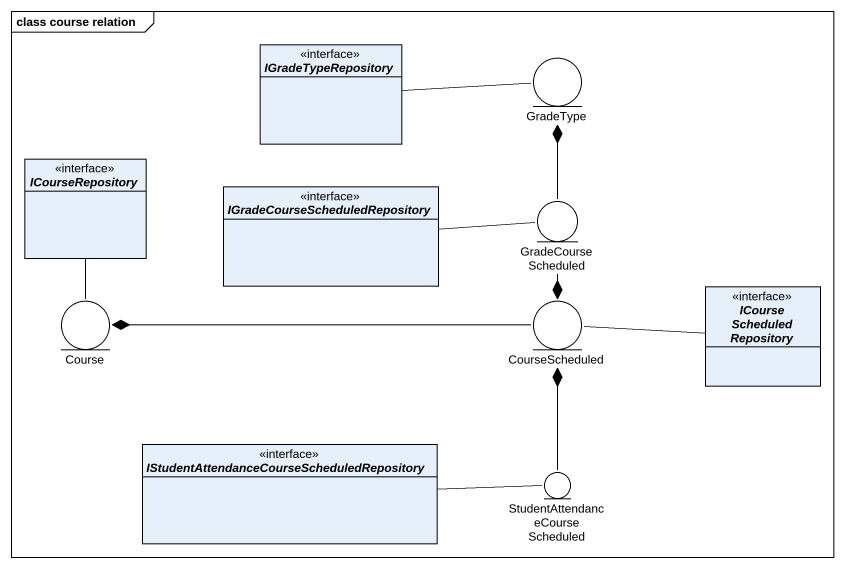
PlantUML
@startuml
mainframe class course relation
allowmixing
hide circle
hide empty members
interface IGradeTypeRepository
entity GradeType
interface ICourseRepository
interface "IGradeCourseScheduledRepository" as IGradeCourseScheduledReposit
entity GradeCourseScheduled
entity Course
entity CourseScheduled
interface ICourseScheduledRepository
interface "IStudentAttendanceCourseScheduledRepository" as IStudentAttendanceCourseSche
entity "StudentAttendanceCourseScheduled" as StudentAttendanceCourseSched
IGradeTypeRepository -right- GradeType
ICourseRepository -- Course
IGradeCourseScheduledReposit -right- GradeCourseScheduled
GradeCourseScheduled -up-* GradeType
GradeCourseScheduled --* CourseScheduled
CourseScheduled -left-* Course
ICourseScheduledRepository -left- CourseScheduled
IStudentAttendanceCourseSche -right- StudentAttendanceCourseSched
StudentAttendanceCourseSched -up-* CourseScheduled
@enduml
